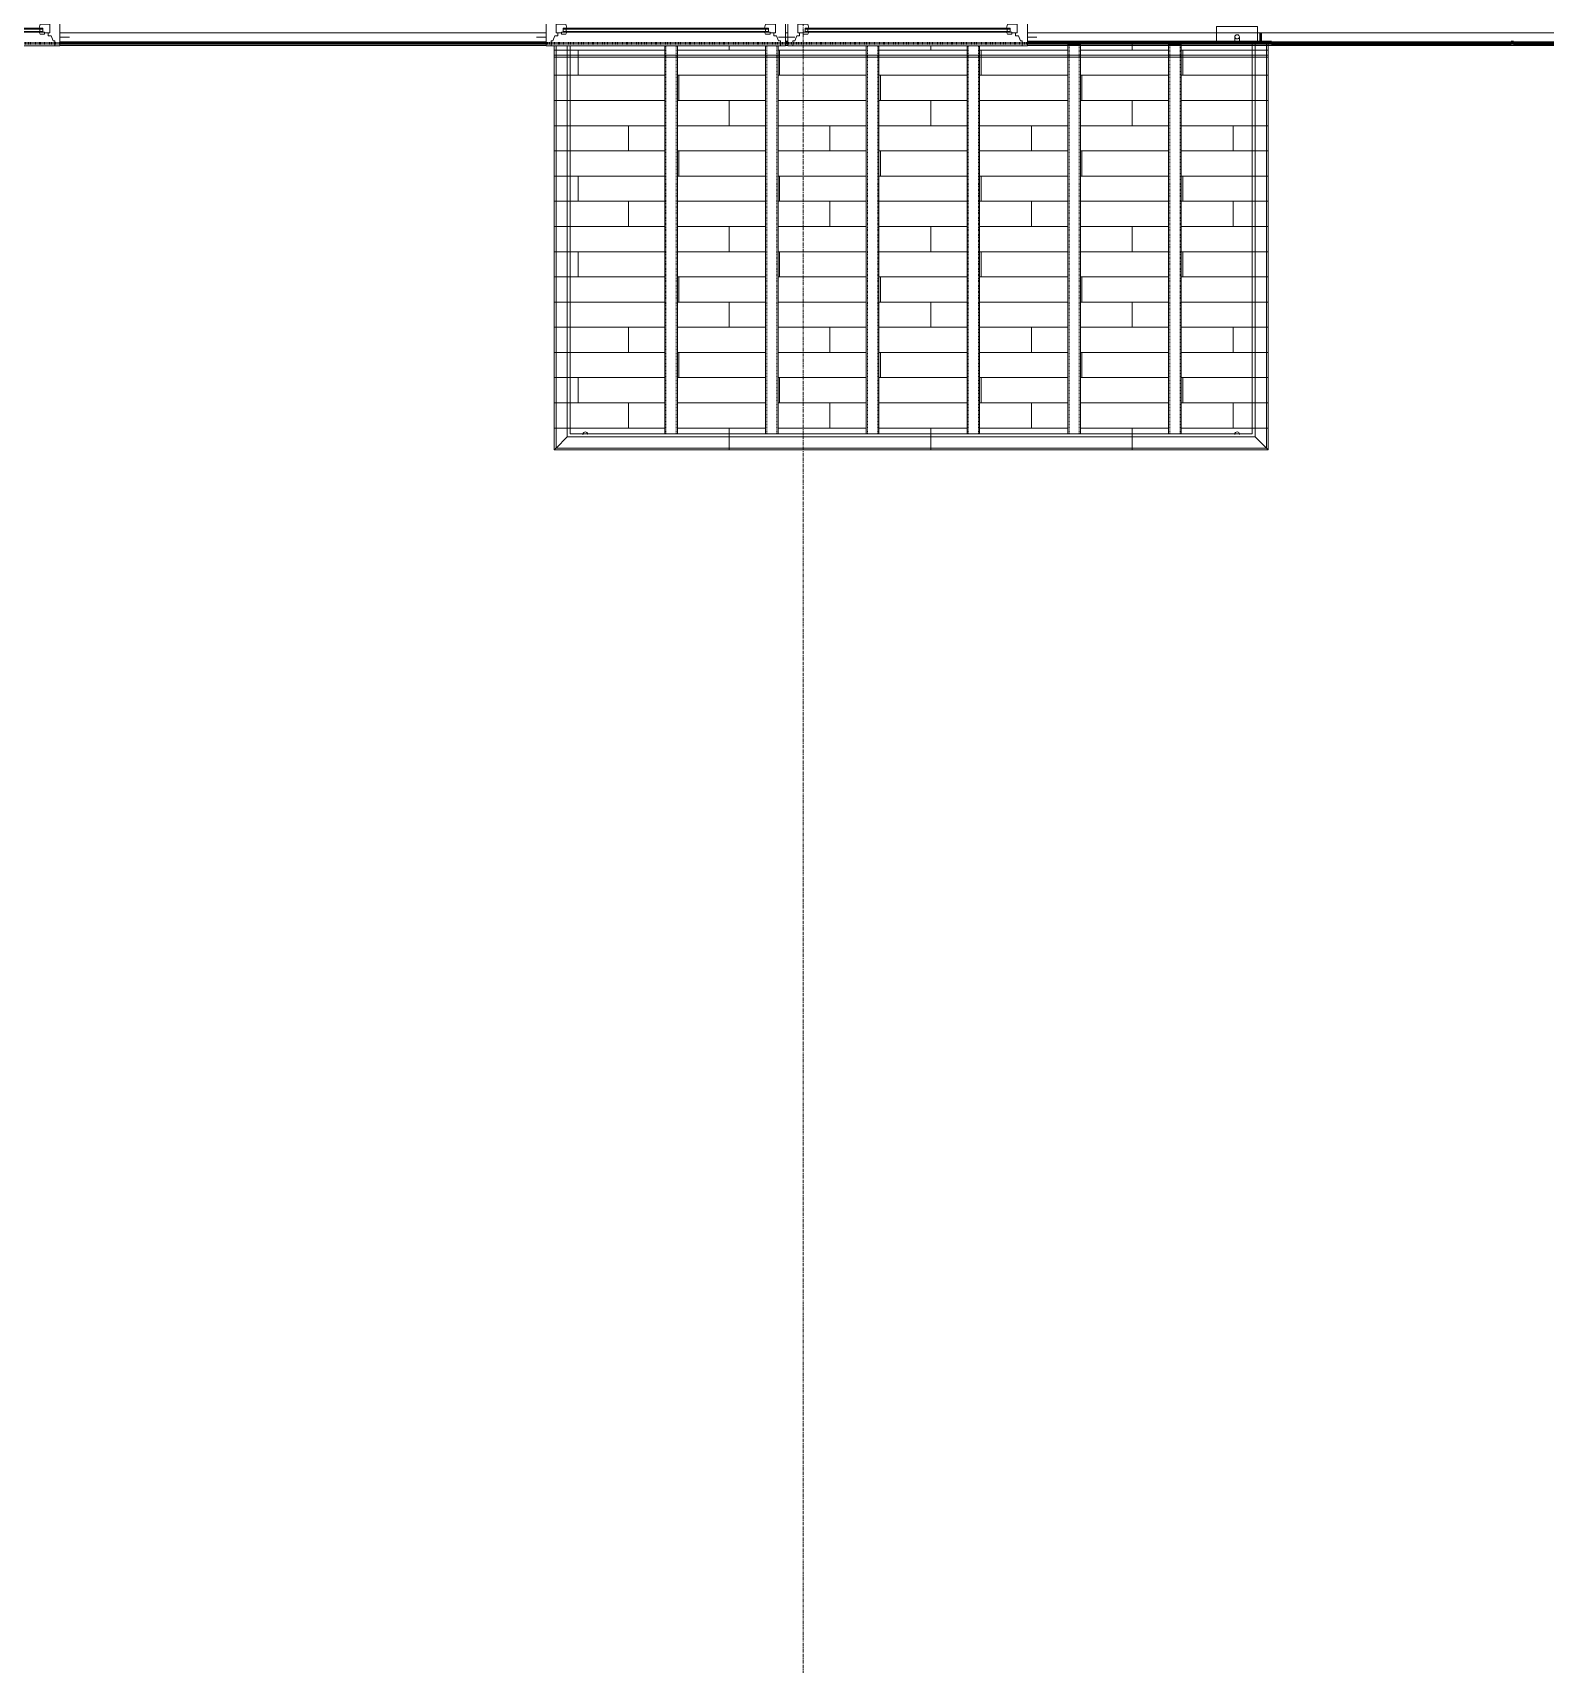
# Model space of a CAD drawing. Header units: inches. Extents: x -4235 to -464, y 9767 to 12359.
# Drawn here: x -2949.6 to -2709.5, y 10990 to 11249.1 of the extents above; entities that cross this region are included whole.
import ezdxf

# ---------------------------------------------------------------- set-up
doc = ezdxf.new("R2010")
doc.units = ezdxf.units.IN
doc.header["$MEASUREMENT"] = 0
for name, pattern in [('Dash 1_16_', [0.125, 0.0625, -0.0625]), ('Grid Line 1_2_', [0.875, 0.5, -0.125, 0.125, -0.125]), ('Hidden 1_8_', [0.1875, 0.125, -0.0625])]:
    doc.linetypes.add(name, pattern=pattern)
for name, color, linetype, lineweight in [('A-FLOR-3', 192, 'Continuous', 9), ('A-FLOR-PATT-1', 9, 'Continuous', 9), ('A-GLAZ-1', 151, 'Continuous', 9), ('A-GLAZ-2', 151, 'Continuous', 20), ('A-GLAZ-3', 151, 'Continuous', 50), ('A-WALL', 113, 'Continuous', 13), ('A-WALL-5', 113, 'Continuous', 9), ('A-WALL-6', 113, 'Continuous', 50), ('C-PROP-LINE-1', 91, 'Dash 1_16_', 50), ('S-BEAM', 12, 'Continuous', 9), ('S-BEAM-1', 12, 'Hidden 1_8_', 9), ('S-GRID-1', 1, 'Grid Line 1_2_', 9)]:
    doc.layers.add(name, color=color, linetype=linetype, lineweight=lineweight)

# ---------------------------------------------------------------- blocks, each defined once
blk = doc.blocks.new('Basic Wall _ EXT - FIBER CEMENT - LARGE - ___-2505164-BACKGROUND - RCP - 2ND FLOOR')
at = {"layer": 'A-WALL-5'}
for p, q in [((-2945.31, 11249.11), (-2868.14, 11249.11)), ((-2945.31, 11249.11), (-2868.14, 11249.11)), ((-2868.14, 11247.1), (-2945.31, 11247.1)), ((-2945.31, 11247.1), (-2868.14, 11247.1)), ((-2945.31, 11247.07), (-2868.14, 11247.07)), ((-2945.31, 11247.07), (-2868.14, 11247.07)), ((-2830.11, 11249.11), (-2829.74, 11249.11)), ((-2830.11, 11249.11), (-2829.74, 11249.11)), ((-2829.74, 11247.1), (-2830.11, 11247.1)), ((-2830.11, 11247.1), (-2829.74, 11247.1)), ((-2830.11, 11247.07), (-2829.74, 11247.07)), ((-2830.11, 11247.07), (-2829.74, 11247.07)), ((-2791.71, 11249.11), (-2754.69, 11249.11)), ((-2791.71, 11249.11), (-2754.69, 11249.11)), ((-2636.79, 11247.1), (-2791.71, 11247.1)), ((-2791.71, 11247.1), (-2636.79, 11247.1)), ((-2791.71, 11247.07), (-2636.79, 11247.07)), ((-2791.71, 11247.07), (-2636.79, 11247.07)), ((-2754.69, 11249.11), (-2674.76, 11249.11)), ((-2754.69, 11249.11), (-2674.76, 11249.11))]:
    blk.add_line(p, q, dxfattribs=at)
blk = doc.blocks.new('Window-Double_Hung-Andersen-400_Series-Tilt_Wash - DOUBLE HUNG - REVERSE COTTAGE - 2ND FLOOR-V122-BACKGROUND - RCP - 2ND FLOOR')
at = {"layer": 'A-GLAZ-1'}
for p, q in [((-19.01, 3.94), (-19.01, 2.44)), ((-18.95, 3.94), (-19.01, 3.94)), ((-18.95, 4.44), (18.95, 4.44)), ((-18.95, 1.06), (-18.95, 4.44)), ((-18.32, 1.06), (-18.32, 4.44)), ((18.32, 1.06), (18.32, 4.44)), ((18.95, 4.44), (18.95, 1.06)), ((19.01, 3.94), (18.95, 3.94)), ((19.01, 2.44), (19.01, 3.94)), ((-18.95, 2.44), (-19.01, 2.44)), ((18.95, 1.06), (-18.95, 1.06)), ((19.01, 2.44), (18.95, 2.44)), ((-16.29, -0.19), (-15.7, -0.19)), ((-16.29, -0.56), (-15.7, -0.56)), ((-16.29, -2.13), (-15.7, -2.13)), ((-16.29, -2.5), (-15.7, -2.5)), ((-15.82, -0.56), (-15.82, -0.19)), ((-15.82, -2.5), (-15.82, -2.13)), ((-15.7, -0.06), (15.7, -0.06)), ((-15.7, -0.19), (15.7, -0.19)), ((-15.7, -0.56), (15.7, -0.56)), ((-15.7, -0.69), (15.7, -0.69)), ((-15.7, -2), (15.7, -2)), ((-15.7, -2.13), (15.7, -2.13)), ((-15.7, -2.5), (15.7, -2.5)), ((16.29, -0.19), (15.7, -0.19)), ((16.29, -0.56), (15.7, -0.56)), ((16.29, -2.13), (15.7, -2.13)), ((16.29, -2.5), (15.7, -2.5)), ((15.82, -0.56), (15.82, -0.19)), ((15.82, -2.5), (15.82, -2.13)), ((-15.7, -2.63), (15.7, -2.63))]:
    blk.add_line(p, q, dxfattribs=at)
at = {"layer": 'A-GLAZ-2'}
for p, q in [((-19.01, 1.06), (19.01, 1.06)), ((-19.01, -4.81), (-19.01, 1.06)), ((-17.67, 0.78), (-18, 1.06)), ((-17.67, 0.78), (-17.67, 0.56)), ((-17.67, 0.56), (-15.86, 0.56)), ((-17.42, -2.75), (-17.42, 0.56)), ((-15.86, 0.56), (-15.7, -0.06)), ((15.86, 0.56), (15.7, -0.06)), ((17.67, 0.56), (15.86, 0.56)), ((17.42, -2.75), (17.42, 0.56)), ((17.67, 0.78), (18, 1.06)), ((17.67, 0.78), (17.67, 0.56)), ((19.01, 1.06), (19.01, -4.81)), ((-17.42, -0.81), (-16.57, -0.81)), ((-17.42, -1.37), (-15.86, -1.37)), ((-16.57, -0.69), (-16.57, -1.03)), ((-15.7, -0.69), (-16.57, -0.69)), ((-15.86, -1.03), (-16.57, -1.03)), ((-16.29, -0.69), (-16.29, -0.06)), ((-15.7, -0.06), (-16.29, -0.06)), ((-16.29, -2.63), (-16.29, -2)), ((-15.7, -2), (-16.29, -2)), ((-15.86, -1.03), (-15.7, -0.69)), ((-15.86, -1.37), (-15.7, -2)), ((15.7, -0.06), (16.29, -0.06)), ((15.86, -1.03), (15.7, -0.69)), ((15.7, -0.69), (16.57, -0.69)), ((15.86, -1.37), (15.7, -2)), ((15.7, -2), (16.29, -2)), ((15.86, -1.03), (16.57, -1.03)), ((17.42, -1.37), (15.86, -1.37)), ((16.29, -0.69), (16.29, -0.06)), ((16.29, -2.63), (16.29, -2)), ((16.57, -0.69), (16.57, -1.03)), ((17.42, -0.81), (16.57, -0.81)), ((-19.01, -3.44), (-20.51, -3.44)), ((19.01, -4.81), (-19.01, -4.81)), ((-18.2, -4), (-17.92, -4)), ((-18.2, -4.81), (-18.2, -4)), ((-17.92, -4), (-17.61, -3.19)), ((-17.61, -3.19), (-17.14, -3.19)), ((-17.42, -2.75), (-16.57, -2.75)), ((-17.14, -3.19), (-17.14, -2.75)), ((-16.57, -2.63), (-16.57, -2.97)), ((-15.7, -2.63), (-16.57, -2.63)), ((-15.86, -2.97), (-16.57, -2.97)), ((-15.86, -2.97), (-15.7, -2.63)), ((15.86, -2.97), (15.7, -2.63)), ((15.7, -2.63), (16.57, -2.63)), ((15.86, -2.97), (16.57, -2.97)), ((16.57, -2.63), (16.57, -2.97)), ((17.42, -2.75), (16.57, -2.75)), ((17.14, -3.19), (17.14, -2.75)), ((17.61, -3.19), (17.14, -3.19)), ((17.92, -4), (17.61, -3.19)), ((18.2, -4), (17.92, -4)), ((18.2, -4.81), (18.2, -4)), ((19.01, -3.44), (20.51, -3.44))]:
    blk.add_line(p, q, dxfattribs=at)
blk = doc.blocks.new('Walls 91 - Walls 1-2572979-BACKGROUND - RCP - 2ND FLOOR')
at = {"layer": 'A-WALL-5'}
for start_param, end_param in [(0.049078, 3.092515), (3.235897, 3.403392), (6.13645, 6.283185)]:
    blk.add_ellipse((-2861.89, 11185.4), major_axis=(0.375, 0), ratio=0.86769, start_param=start_param, end_param=end_param, dxfattribs=at)
blk = doc.blocks.new('Walls 92 - Walls 1-2572998-BACKGROUND - RCP - 2ND FLOOR')
at = {"layer": 'A-WALL-5'}
for p, q in [((-2761.65, 11250.08), (-2761.65, 11249.14)), ((-2761.65, 11250.08), (-2761.54, 11250.08)), ((-2755.15, 11250.08), (-2761.65, 11250.08)), ((-2761.54, 11250.08), (-2755.26, 11250.08)), ((-2755.26, 11250.08), (-2755.15, 11250.08)), ((-2755.15, 11249.15), (-2755.15, 11250.08)), ((-2761.65, 11249.14), (-2761.65, 11247.78)), ((-2758.77, 11248.46), (-2758.77, 11247.78)), ((-2758.02, 11247.78), (-2758.02, 11248.46)), ((-2755.15, 11247.78), (-2755.15, 11249.12))]:
    blk.add_line(p, q, dxfattribs=at)
for centre, start_param, end_param in [((-2758.4, 11248.46), 1.570796, 3.141593), ((-2758.4, 11248.46), 3.141593, 3.402695), ((-2758.4, 11248.46), 3.403392, 3.663844), ((-2758.4, 11248.46), 3.665191, 3.925084), ((-2758.4, 11248.46), 3.926991, 4.186454), ((-2758.4, 11248.46), 4.18879, 4.447982), ((-2758.4, 11248.46), 4.45059, 4.709688), ((-2758.4, 11248.46), 0, 1.570796), ((-2758.4, 11248.46), 4.712389, 4.971578), ((-2758.4, 11248.46), 4.974188, 5.233645), ((-2758.4, 11248.46), 5.235988, 5.495873), ((-2758.4, 11248.46), 5.497787, 5.758233), ((-2758.4, 11248.46), 5.840308, 6.020685), ((-2758.4, 11248.46), 6.021386, 6.260917), ((-2758.4, 11185.4), 0.049078, 3.092515), ((-2758.4, 11185.4), 3.141593, 3.403392), ((-2758.4, 11185.4), 6.021386, 6.283185)]:
    blk.add_ellipse(centre, major_axis=(0.375, 0), ratio=0.86769, start_param=start_param, end_param=end_param, dxfattribs=at)
blk = doc.blocks.new('Walls 144 - Walls 3-2573018-BACKGROUND - RCP - 2ND FLOOR')
at = {"layer": 'A-WALL-5'}
for p, q in [((-2866.81, 11247.01), (-2866.81, 11245.25)), ((-2866.81, 11245.52), (-2866.81, 11247.01)), ((-2866.81, 11247.01), (-2866.81, 11245.52)), ((-2866.81, 11245.33), (-2866.81, 11247.01)), ((-2866.81, 11247.01), (-2866.81, 11245.25)), ((-2866.81, 11182.89), (-2866.81, 11247.01)), ((-2866.81, 11245.33), (-2866.81, 11247.01)), ((-2866.54, 11245.25), (-2866.54, 11247.01)), ((-2866.54, 11245.52), (-2866.54, 11247.01)), ((-2864.77, 11245.25), (-2864.77, 11247.01)), ((-2864.77, 11245.25), (-2864.77, 11247.01)), ((-2864.28, 11247.01), (-2864.28, 11185.42)), ((-2864.28, 11245.45), (-2864.28, 11247.01)), ((-2829.74, 11247.29), (-2830.11, 11247.29)), ((-2829.74, 11247.29), (-2830.11, 11247.29)), ((-2829.74, 11247.78), (-2830.08, 11247.78)), ((-2830.08, 11247.78), (-2829.74, 11247.78)), ((-2756.02, 11247.78), (-2791.71, 11247.78)), ((-2791.71, 11247.78), (-2754.69, 11247.78)), ((-2756.02, 11247.29), (-2791.71, 11247.29)), ((-2756.02, 11247.29), (-2791.71, 11247.29)), ((-2755.53, 11247.78), (-2756.02, 11247.78)), ((-2756.02, 11247.64), (-2756.02, 11247.78)), ((-2756.02, 11247.78), (-2756.02, 11247.64)), ((-2755.53, 11247.78), (-2756.02, 11247.78)), ((-2756.02, 11247.78), (-2754.69, 11247.78)), ((-2756.02, 11247.39), (-2756.02, 11247.63)), ((-2756.02, 11247.63), (-2756.02, 11247.39)), ((-2756.02, 11247.29), (-2756.02, 11247.39)), ((-2756.02, 11247.39), (-2756.02, 11247.1)), ((-2753.51, 11247.29), (-2756.02, 11247.29)), ((-2753.51, 11247.29), (-2756.02, 11247.29)), ((-2756.02, 11247.1), (-2756.02, 11247.29)), ((-2756.02, 11245.52), (-2756.02, 11247.07)), ((-2756.02, 11247.07), (-2756.02, 11185.42)), ((-2754.69, 11247.78), (-2755.53, 11247.78)), ((-2755.53, 11247.78), (-2755.53, 11247.64)), ((-2755.53, 11247.78), (-2755.53, 11247.64)), ((-2754.69, 11247.78), (-2755.53, 11247.78)), ((-2755.53, 11247.78), (-2754.69, 11247.78)), ((-2754.69, 11247.78), (-2755.53, 11247.78)), ((-2755.53, 11247.63), (-2755.53, 11247.39)), ((-2755.53, 11247.63), (-2755.53, 11247.39)), ((-2755.53, 11247.39), (-2755.53, 11247.1)), ((-2755.53, 11247.39), (-2755.53, 11247.1)), ((-2755.53, 11247.07), (-2755.53, 11245.25)), ((-2755.53, 11247.07), (-2755.53, 11245.25)), ((-2753.57, 11247.78), (-2754.69, 11247.78)), ((-2754.69, 11247.78), (-2753.49, 11247.78)), ((-2753.57, 11247.78), (-2754.69, 11247.78)), ((-2754.69, 11247.78), (-2753.76, 11247.78)), ((-2753.76, 11247.78), (-2754.69, 11247.78)), ((-2754.69, 11247.78), (-2753.49, 11247.78)), ((-2753.76, 11247.78), (-2753.76, 11247.64)), ((-2753.76, 11247.78), (-2753.76, 11247.64)), ((-2753.76, 11247.78), (-2753.52, 11247.78)), ((-2753.49, 11247.78), (-2753.76, 11247.78)), ((-2753.76, 11247.64), (-2753.76, 11247.39)), ((-2753.76, 11247.64), (-2753.76, 11247.39)), ((-2753.76, 11247.39), (-2753.76, 11247.1)), ((-2753.76, 11247.39), (-2753.76, 11247.29)), ((-2753.76, 11247.29), (-2753.76, 11247.1)), ((-2753.76, 11247.07), (-2753.76, 11245.25)), ((-2753.76, 11247.07), (-2753.76, 11245.52)), ((-2753.52, 11247.78), (-2753.49, 11247.78)), ((-2753.49, 11247.78), (-2753.49, 11247.64)), ((-2753.49, 11247.64), (-2753.49, 11247.78)), ((-2753.49, 11247.64), (-2753.49, 11247.78)), ((-2753.49, 11247.64), (-2753.49, 11247.78)), ((-2753.49, 11247.78), (-2753.49, 11247.64)), ((-2753.49, 11247.64), (-2753.49, 11247.39)), ((-2753.49, 11247.39), (-2753.49, 11247.64)), ((-2753.49, 11247.39), (-2753.49, 11247.64)), ((-2753.49, 11247.39), (-2753.49, 11247.64)), ((-2753.49, 11247.64), (-2753.49, 11247.39)), ((-2753.49, 11247.39), (-2753.49, 11247.29)), ((-2753.49, 11247.1), (-2753.49, 11247.39)), ((-2753.49, 11247.1), (-2753.49, 11247.39)), ((-2753.49, 11247.1), (-2753.49, 11247.39)), ((-2753.49, 11247.39), (-2753.49, 11247.29)), ((-2753.49, 11247.29), (-2753.49, 11247.1)), ((-2753.49, 11247.1), (-2753.49, 11247.29)), ((-2753.49, 11247.29), (-2753.49, 11247.1)), ((-2753.49, 11247.29), (-2753.49, 11247.1)), ((-2753.49, 11247.07), (-2753.49, 11245.33)), ((-2753.49, 11245.52), (-2753.49, 11247.07)), ((-2753.49, 11247.07), (-2753.49, 11245.52)), ((-2753.49, 11245.25), (-2753.49, 11247.07)), ((-2753.49, 11245.25), (-2753.49, 11247.07)), ((-2753.49, 11182.89), (-2753.49, 11247.07)), ((-2753.49, 11247.07), (-2753.49, 11245.33)), ((-2866.81, 11245.33), (-2866.81, 11245.52)), ((-2866.81, 11245.52), (-2866.81, 11245.28)), ((-2864.28, 11245.52), (-2866.81, 11245.52)), ((-2866.54, 11245.52), (-2866.81, 11245.52)), ((-2866.81, 11245.25), (-2866.81, 11245.33)), ((-2866.81, 11245.28), (-2866.81, 11245.25)), ((-2866.81, 11245.25), (-2864.28, 11245.25)), ((-2753.49, 11245.25), (-2866.81, 11245.25)), ((-2866.81, 11245.25), (-2866.81, 11182.89)), ((-2866.81, 11182.89), (-2866.81, 11245.25)), ((-2866.61, 11245.25), (-2866.67, 11245.25)), ((-2864.77, 11245.25), (-2866.61, 11245.25)), ((-2864.77, 11245.52), (-2866.54, 11245.52)), ((-2866.54, 11245.25), (-2866.54, 11245.52)), ((-2866.54, 11183.16), (-2866.54, 11245.25)), ((-2866.54, 11183.16), (-2866.54, 11245.25)), ((-2864.28, 11245.52), (-2864.77, 11245.52)), ((-2864.28, 11245.25), (-2864.77, 11245.25)), ((-2864.77, 11184.93), (-2864.77, 11245.25)), ((-2864.77, 11184.93), (-2864.77, 11245.25)), ((-2756.02, 11245.52), (-2864.28, 11245.52)), ((-2849.28, 11245.52), (-2864.28, 11245.52)), ((-2864.28, 11245.38), (-2864.28, 11245.45)), ((-2864.28, 11245.33), (-2864.28, 11245.38)), ((-2864.28, 11245.25), (-2756.02, 11245.25)), ((-2849.28, 11245.25), (-2864.28, 11245.25)), ((-2864.28, 11185.42), (-2864.28, 11245.25)), ((-2833.28, 11245.52), (-2847.28, 11245.52)), ((-2833.28, 11245.25), (-2847.28, 11245.25)), ((-2817.28, 11245.52), (-2831.28, 11245.52)), ((-2817.28, 11245.25), (-2831.28, 11245.25)), ((-2801.28, 11245.52), (-2815.28, 11245.52)), ((-2801.28, 11245.25), (-2815.28, 11245.25)), ((-2785.28, 11245.52), (-2799.28, 11245.52)), ((-2785.28, 11245.25), (-2799.28, 11245.25)), ((-2769.28, 11245.52), (-2783.28, 11245.52)), ((-2769.28, 11245.25), (-2783.28, 11245.25)), ((-2756.02, 11245.52), (-2767.28, 11245.52)), ((-2756.02, 11245.25), (-2767.28, 11245.25)), ((-2753.49, 11245.52), (-2756.02, 11245.52)), ((-2755.53, 11245.52), (-2756.02, 11245.52)), ((-2756.02, 11245.45), (-2756.02, 11245.52)), ((-2756.02, 11245.38), (-2756.02, 11245.45)), ((-2756.02, 11245.33), (-2756.02, 11245.38)), ((-2756.02, 11245.25), (-2753.49, 11245.25)), ((-2755.53, 11245.25), (-2756.02, 11245.25)), ((-2756.02, 11185.42), (-2756.02, 11245.25)), ((-2753.76, 11245.52), (-2755.53, 11245.52)), ((-2753.69, 11245.25), (-2755.53, 11245.25)), ((-2755.53, 11245.25), (-2755.53, 11184.93)), ((-2755.53, 11245.25), (-2755.53, 11184.93)), ((-2753.49, 11245.52), (-2753.76, 11245.52)), ((-2753.76, 11245.52), (-2753.76, 11245.25)), ((-2753.76, 11245.25), (-2753.76, 11183.16)), ((-2753.76, 11245.25), (-2753.76, 11183.16)), ((-2753.63, 11245.25), (-2753.69, 11245.25)), ((-2753.49, 11245.25), (-2753.49, 11245.52)), ((-2753.49, 11245.52), (-2753.49, 11245.25)), ((-2753.49, 11182.89), (-2753.49, 11245.25)), ((-2753.49, 11245.25), (-2753.49, 11182.89)), ((-2864.77, 11184.93), (-2866.54, 11183.16)), ((-2866.54, 11183.16), (-2864.77, 11184.93)), ((-2755.53, 11184.93), (-2864.77, 11184.93)), ((-2755.53, 11184.93), (-2864.77, 11184.93)), ((-2864.28, 11185.42), (-2862.27, 11185.42)), ((-2756.02, 11185.42), (-2864.28, 11185.42)), ((-2862.26, 11185.42), (-2861.52, 11185.42)), ((-2861.52, 11185.42), (-2849.28, 11185.42)), ((-2849.28, 11185.42), (-2849.09, 11185.42)), ((-2849.09, 11185.42), (-2847.47, 11185.42)), ((-2847.47, 11185.42), (-2847.28, 11185.42)), ((-2847.28, 11185.42), (-2833.28, 11185.42)), ((-2833.28, 11185.42), (-2833.09, 11185.42)), ((-2833.09, 11185.42), (-2831.47, 11185.42)), ((-2831.47, 11185.42), (-2831.28, 11185.42)), ((-2831.28, 11185.42), (-2817.28, 11185.42)), ((-2817.28, 11185.42), (-2817.09, 11185.42)), ((-2817.09, 11185.42), (-2815.47, 11185.42)), ((-2815.47, 11185.42), (-2815.28, 11185.42)), ((-2815.28, 11185.42), (-2801.28, 11185.42)), ((-2801.28, 11185.42), (-2801.09, 11185.42)), ((-2801.09, 11185.42), (-2799.55, 11185.42)), ((-2799.52, 11185.42), (-2799.47, 11185.42)), ((-2799.47, 11185.42), (-2799.28, 11185.42)), ((-2799.28, 11185.42), (-2785.28, 11185.42)), ((-2785.28, 11185.42), (-2785.09, 11185.42)), ((-2785.09, 11185.42), (-2783.47, 11185.42)), ((-2783.47, 11185.42), (-2783.28, 11185.42)), ((-2783.28, 11185.42), (-2769.28, 11185.42)), ((-2769.28, 11185.42), (-2769.09, 11185.42)), ((-2769.09, 11185.42), (-2767.47, 11185.42)), ((-2767.47, 11185.42), (-2767.28, 11185.42)), ((-2767.28, 11185.42), (-2758.77, 11185.42)), ((-2758.77, 11185.42), (-2758.03, 11185.42)), ((-2758.02, 11185.42), (-2756.02, 11185.42)), ((-2753.76, 11183.16), (-2755.53, 11184.93)), ((-2755.53, 11184.93), (-2753.76, 11183.16)), ((-2866.81, 11182.89), (-2753.49, 11182.89)), ((-2866.81, 11182.89), (-2753.49, 11182.89)), ((-2753.49, 11182.89), (-2866.81, 11182.89)), ((-2753.76, 11183.16), (-2866.54, 11183.16)), ((-2753.76, 11183.16), (-2866.54, 11183.16))]:
    blk.add_line(p, q, dxfattribs=at)
for points, knots in [([(-2866.81, 11182.89), (-2866.81, 11182.89), (-2866.81, 11182.89), (-2866.79, 11182.91), (-2866.78, 11182.93), (-2866.76, 11182.94), (-2866.74, 11182.96), (-2866.73, 11182.97), (-2866.71, 11182.99), (-2866.69, 11183.01), (-2866.67, 11183.03), (-2866.64, 11183.06), (-2866.6, 11183.1), (-2866.56, 11183.14), (-2866.54, 11183.16)], [-1, -1, -1, -1, -0.833333, -0.75, -0.666667, -0.583333, -0.541667, -0.5, -0.416667, -0.375, -0.333333, -0.25, -0.166667, 0, 0, 0, 0]), ([(-2866.77, 11182.93), (-2866.78, 11182.92), (-2866.79, 11182.91), (-2866.81, 11182.89), (-2866.81, 11182.89), (-2866.81, 11182.89)], [-0.3333333, -0.3333333, -0.3333333, -0.3333333, -0.25, -0.1666667, 0, 0, 0, 0]), ([(-2866.73, 11182.97), (-2866.74, 11182.97), (-2866.74, 11182.96), (-2866.76, 11182.94), (-2866.77, 11182.93), (-2866.77, 11182.93)], [-0.5, -0.5, -0.5, -0.5, -0.4583333, -0.4166667, -0.3333333, -0.3333333, -0.3333333, -0.3333333]), ([(-2866.54, 11183.16), (-2866.56, 11183.14), (-2866.6, 11183.1), (-2866.64, 11183.06), (-2866.67, 11183.03), (-2866.69, 11183.01), (-2866.71, 11182.99), (-2866.72, 11182.98), (-2866.73, 11182.97)], [-1, -1, -1, -1, -0.8333333, -0.75, -0.6666667, -0.625, -0.5833333, -0.5, -0.5, -0.5, -0.5]), ([(-2753.57, 11182.97), (-2753.57, 11182.98), (-2753.59, 11183), (-2753.62, 11183.02), (-2753.64, 11183.04), (-2753.66, 11183.06), (-2753.7, 11183.1), (-2753.73, 11183.14), (-2753.76, 11183.16)], [0.5, 0.5, 0.5, 0.5, 0.5833333, 0.6666667, 0.7083333, 0.75, 0.8333333, 1, 1, 1, 1]), ([(-2753.76, 11183.16), (-2753.73, 11183.14), (-2753.7, 11183.1), (-2753.65, 11183.06), (-2753.63, 11183.04), (-2753.62, 11183.03)], [0, 0, 0, 0, 0.1666667, 0.25, 0.3333333, 0.3333333, 0.3333333, 0.3333333]), ([(-2753.62, 11183.03), (-2753.62, 11183.02), (-2753.61, 11183.01), (-2753.59, 11182.99), (-2753.57, 11182.97), (-2753.55, 11182.96), (-2753.54, 11182.94), (-2753.52, 11182.93), (-2753.51, 11182.91), (-2753.49, 11182.89), (-2753.49, 11182.89), (-2753.49, 11182.89)], [0.3333333, 0.3333333, 0.3333333, 0.3333333, 0.375, 0.4166667, 0.5, 0.5416667, 0.5833333, 0.6666667, 0.75, 0.8333333, 1, 1, 1, 1]), ([(-2753.49, 11182.89), (-2753.49, 11182.89), (-2753.49, 11182.89), (-2753.51, 11182.91), (-2753.52, 11182.93), (-2753.54, 11182.94), (-2753.55, 11182.96), (-2753.56, 11182.97), (-2753.57, 11182.97)], [0, 0, 0, 0, 0.1666667, 0.25, 0.3333333, 0.4166667, 0.4583333, 0.5, 0.5, 0.5, 0.5])]:
    blk.add_open_spline(points, degree=3, knots=knots, dxfattribs=at)
blk = doc.blocks.new('CISC HSS Rectangular_CSA G40_21_ - HS102x51x4_8-V163-BACKGROUND - RCP - 2ND FLOOR')
at = {"layer": 'S-BEAM'}
for p, q in [((-30.9, 1), (28.92, 1)), ((-30.9, 1), (-30.9, 0.62)), ((-30.9, 0.82), (-30.9, 1)), ((-30.9, 0.62), (-30.9, 0.82)), ((-30.9, 0.76), (-30.9, 0.81)), ((-30.9, 0.81), (-30.9, 0.62)), ((-30.9, 0.62), (-30.9, 0.76)), ((-30.9, 0.62), (-30.9, -0.62)), ((-30.9, 0.62), (-30.9, -0.62)), ((28.92, 1), (30.69, 1)), ((-30.9, -0.62), (-30.9, -1)), ((-30.9, -0.82), (-30.9, -0.62)), ((-30.9, -0.62), (-30.9, -0.81)), ((-30.9, -0.81), (-30.9, -0.62)), ((-30.9, -0.89), (-30.9, -0.82)), ((-30.9, -1), (-30.9, -0.89)), ((28.92, -1), (-30.9, -1)), ((30.69, -1), (28.92, -1))]:
    blk.add_line(p, q, dxfattribs=at)
at = {"layer": 'S-BEAM-1'}
for p, q in [((28.92, 0.81), (-30.9, 0.81)), ((30.69, 0.81), (28.92, 0.81)), ((28.92, -0.81), (-30.9, -0.81)), ((30.69, -0.81), (28.92, -0.81))]:
    blk.add_line(p, q, dxfattribs=at)
blk = doc.blocks.new('CISC HSS Rectangular_CSA G40_21_ - HS102x51x4_8-V164-BACKGROUND - RCP - 2ND FLOOR')
at = {"layer": 'S-BEAM'}
for p, q in [((-30.9, 1), (28.92, 1)), ((-30.9, 1), (-30.9, 0.62)), ((-30.9, 0.82), (-30.9, 1)), ((-30.9, 0.62), (-30.9, 0.82)), ((-30.9, 0.62), (-30.9, 0.81)), ((-30.9, 0.81), (-30.9, 0.62)), ((-30.9, 0.62), (-30.9, -0.62)), ((-30.9, 0.62), (-30.9, -0.62)), ((28.92, 1), (30.69, 1)), ((-30.9, -0.62), (-30.9, -1)), ((-30.9, -0.82), (-30.9, -0.62)), ((-30.9, -0.62), (-30.9, -0.76)), ((-30.9, -0.81), (-30.9, -0.62)), ((-30.9, -0.76), (-30.9, -0.81)), ((-30.9, -1), (-30.9, -0.82)), ((28.92, -1), (-30.9, -1)), ((30.69, -1), (28.92, -1))]:
    blk.add_line(p, q, dxfattribs=at)
at = {"layer": 'S-BEAM-1'}
for p, q in [((28.92, 0.81), (-30.9, 0.81)), ((30.69, 0.81), (28.92, 0.81)), ((28.92, -0.81), (-30.9, -0.81)), ((30.69, -0.81), (28.92, -0.81))]:
    blk.add_line(p, q, dxfattribs=at)
blk = doc.blocks.new('CISC HSS Rectangular_CSA G40_21_ - HS102x51x4_8-V162-BACKGROUND - RCP - 2ND FLOOR')
at = {"layer": 'S-BEAM'}
for p, q in [((-30.9, 1), (28.92, 1)), ((-30.9, 1), (-30.9, 0.62)), ((-30.9, 0.82), (-30.9, 1)), ((-30.9, 0.62), (-30.9, 0.82)), ((-30.9, 0.62), (-30.9, 0.81)), ((-30.9, 0.81), (-30.9, 0.62)), ((-30.9, 0.62), (-30.9, -0.62)), ((-30.9, 0.62), (-30.9, -0.62)), ((28.92, 1), (30.69, 1)), ((-30.9, -0.62), (-30.9, -1)), ((-30.9, -0.82), (-30.9, -0.62)), ((-30.9, -0.62), (-30.9, -0.81)), ((-30.9, -0.81), (-30.9, -0.62)), ((-30.9, -1), (-30.9, -0.82)), ((28.92, -1), (-30.9, -1)), ((30.69, -1), (28.92, -1))]:
    blk.add_line(p, q, dxfattribs=at)
at = {"layer": 'S-BEAM-1'}
for p, q in [((28.92, 0.81), (-30.9, 0.81)), ((30.69, 0.81), (28.92, 0.81)), ((28.92, -0.81), (-30.9, -0.81)), ((30.69, -0.81), (28.92, -0.81))]:
    blk.add_line(p, q, dxfattribs=at)
blk = doc.blocks.new('CISC HSS Rectangular_CSA G40_21_ - HS102x51x4_8-V165-BACKGROUND - RCP - 2ND FLOOR')
at = {"layer": 'S-BEAM'}
for p, q in [((-30.9, 1), (28.92, 1)), ((-30.9, 1), (-30.9, 0.62)), ((-30.9, 0.82), (-30.9, 1)), ((-30.9, 0.62), (-30.9, 0.82)), ((-30.9, 0.62), (-30.9, 0.81)), ((-30.9, 0.81), (-30.9, 0.62)), ((-30.9, 0.62), (-30.9, -0.62)), ((-30.9, 0.62), (-30.9, -0.62)), ((28.92, 1), (30.69, 1)), ((-30.9, -0.62), (-30.9, -1)), ((-30.9, -0.74), (-30.9, -0.62)), ((-30.9, -0.62), (-30.9, -0.74)), ((-30.9, -0.74), (-30.9, -0.62)), ((-30.9, -0.76), (-30.9, -0.81)), ((-30.9, -0.81), (-30.9, -0.76)), ((-30.9, -0.82), (-30.9, -0.77)), ((-30.9, -1), (-30.9, -0.82)), ((28.92, -1), (-30.9, -1)), ((30.69, -1), (28.92, -1))]:
    blk.add_line(p, q, dxfattribs=at)
at = {"layer": 'S-BEAM-1'}
for p, q in [((28.92, 0.81), (-30.9, 0.81)), ((30.69, 0.81), (28.92, 0.81)), ((28.92, -0.81), (-30.9, -0.81)), ((30.69, -0.81), (28.92, -0.81))]:
    blk.add_line(p, q, dxfattribs=at)
blk = doc.blocks.new('CISC HSS Rectangular_CSA G40_21_ - HS102x51x4_8-V166-BACKGROUND - RCP - 2ND FLOOR')
at = {"layer": 'S-BEAM'}
for p, q in [((-30.9, 1), (28.92, 1)), ((-30.9, 1), (-30.9, 0.62)), ((-30.9, 0.82), (-30.9, 1)), ((-30.9, 0.62), (-30.9, 0.82)), ((-30.9, 0.62), (-30.9, 0.81)), ((-30.9, 0.81), (-30.9, 0.62)), ((-30.9, 0.62), (-30.9, -0.62)), ((-30.9, 0.62), (-30.9, -0.62)), ((28.92, 1), (30.74, 1)), ((30.78, 1), (30.9, 1)), ((30.9, 0.62), (30.9, 1)), ((30.9, -0.62), (30.9, 0.62)), ((-30.9, -0.62), (-30.9, -1)), ((-30.9, -0.82), (-30.9, -0.62)), ((-30.9, -0.62), (-30.9, -0.76)), ((-30.9, -0.81), (-30.9, -0.62)), ((-30.9, -0.76), (-30.9, -0.81)), ((-30.9, -1), (-30.9, -0.82)), ((28.92, -1), (-30.9, -1)), ((30.74, -1), (28.92, -1)), ((30.9, -1), (30.78, -1)), ((30.9, -0.89), (30.9, -0.62)), ((30.9, -1), (30.9, -0.89))]:
    blk.add_line(p, q, dxfattribs=at)
at = {"layer": 'S-BEAM-1'}
for p, q in [((28.92, 0.81), (-30.9, 0.81)), ((30.74, 0.81), (28.92, 0.81)), ((30.9, 0.81), (30.78, 0.81)), ((28.92, -0.81), (-30.9, -0.81)), ((30.74, -0.81), (28.92, -0.81)), ((30.9, -0.81), (30.78, -0.81))]:
    blk.add_line(p, q, dxfattribs=at)
blk = doc.blocks.new('CISC HSS Rectangular_CSA G40_21_ - HS102x51x4_8-V167-BACKGROUND - RCP - 2ND FLOOR')
at = {"layer": 'S-BEAM'}
for p, q in [((-30.9, 1), (28.92, 1)), ((-30.9, 1), (-30.9, 0.62)), ((-30.9, 0.82), (-30.9, 1)), ((-30.9, 0.62), (-30.9, 0.82)), ((-30.9, 0.62), (-30.9, 0.81)), ((-30.9, 0.81), (-30.9, 0.62)), ((-30.9, 0.62), (-30.9, -0.62)), ((-30.9, 0.62), (-30.9, -0.62)), ((28.92, 1), (30.74, 1)), ((30.78, 1), (30.9, 1)), ((30.9, 0.62), (30.9, 1)), ((30.9, -0.62), (30.9, 0.62)), ((-30.9, -0.62), (-30.9, -1)), ((-30.9, -0.82), (-30.9, -0.62)), ((-30.9, -0.62), (-30.9, -0.81)), ((-30.9, -0.81), (-30.9, -0.62)), ((-30.9, -1), (-30.9, -0.82)), ((28.92, -1), (-30.9, -1)), ((30.74, -1), (28.92, -1)), ((30.9, -1), (30.78, -1)), ((30.9, -1), (30.9, -0.62))]:
    blk.add_line(p, q, dxfattribs=at)
at = {"layer": 'S-BEAM-1'}
for p, q in [((28.92, 0.81), (-30.9, 0.81)), ((30.74, 0.81), (28.92, 0.81)), ((30.9, 0.81), (30.78, 0.81)), ((28.92, -0.81), (-30.9, -0.81)), ((30.74, -0.81), (28.92, -0.81)), ((30.9, -0.81), (30.78, -0.81))]:
    blk.add_line(p, q, dxfattribs=at)
blk = doc.blocks.new('Perforated Panel at Magic-Pak - hvac panel - 2nd floor 2-2702972-BACKGROUND - RCP - 2ND FLOOR')
at = {"layer": 'A-GLAZ-3'}
for p, q in [((-19.01, -4.38), (-19.01, -4.44)), ((19.01, -4.38), (-19.01, -4.38)), ((-19.01, -4.44), (19.01, -4.44)), ((19.01, -4.44), (19.01, -4.38))]:
    blk.add_line(p, q, dxfattribs=at)
blk = doc.blocks.new('Family - ___-2835860-BACKGROUND - RCP - 2ND FLOOR')
at = {"layer": 'C-PROP-LINE-1'}
blk.add_line((-2067.92, 11247.39), (-3401.42, 11247.39), dxfattribs=at)
blk = doc.blocks.new('Family - ___-2835932-BACKGROUND - RCP - 2ND FLOOR')
at = {"layer": 'C-PROP-LINE-1'}
blk.add_line((-2067.92, 11247.39), (-3401.42, 11247.39), dxfattribs=at)

msp = doc.modelspace()

# ---------------------------------------------------------------- hatches: boundary and pattern name
at = {"layer": 'A-FLOR-PATT-1'}
h = msp.add_hatch(dxfattribs=at)
h.set_pattern_fill('FP_15', color=256, style=0, pattern_type=2)
h.set_pattern_definition([(0, (-2759.053, 11126.339), (0, -4), []), (270, (-2759.053, 11126.339), (-8, -8), [4, -28]), (270, (-2743.053, 11122.339), (-8, -8), [4, -28])])
h.paths.add_polyline_path([(-2855.61, 11182.89), (-2753.49, 11182.93), (-2753.52, 11247.78), (-2791.71, 11247.78), (-2791.71, 11247.01), (-2799.28, 11247.01), (-2799.28, 11185.42), (-2801.28, 11185.42), (-2801.28, 11247.01), (-2815.28, 11247.01), (-2815.28, 11185.42), (-2817.28, 11185.42), (-2817.28, 11247.01), (-2829.74, 11247.01), (-2829.74, 11247.78), (-2830.11, 11247.78), (-2830.11, 11247.01), (-2831.28, 11247.01), (-2831.28, 11185.42), (-2833.28, 11185.42), (-2833.28, 11247.01), (-2847.28, 11247.01), (-2847.28, 11185.42), (-2849.28, 11185.42), (-2849.28, 11247.01), (-2866.81, 11247.01), (-2866.77, 11182.89), (-2864.28, 11182.89)], flags=0)
h.paths.add_polyline_path([(-2866.54, 11183.09), (-2866.54, 11183.09), (-2864.77, 11183.09)], flags=0)
h.paths.add_polyline_path([(-2767.39, 11185.42), (-2769.28, 11185.42), (-2769.28, 11247.22), (-2767.28, 11247.22), (-2767.28, 11185.42)], flags=0)
h.paths.add_polyline_path([(-2785.17, 11185.42), (-2785.28, 11185.42), (-2785.28, 11247.22), (-2783.28, 11247.22), (-2783.28, 11185.42), (-2785.09, 11185.42)], flags=0)

# ---------------------------------------------------------------- linework, layer by layer
at = {"layer": 'A-FLOR-3'}
for p, q in [((-2866.81, 11245.33), (-2866.81, 11247.01)), ((-2830.08, 11247.78), (-2829.74, 11247.78)), ((-2791.71, 11247.78), (-2753.57, 11247.78)), ((-2753.49, 11247.78), (-2753.49, 11247.1)), ((-2753.49, 11247.07), (-2753.49, 11245.33)), ((-2866.81, 11182.89), (-2866.81, 11245.25)), ((-2753.49, 11245.25), (-2753.49, 11182.89)), ((-2753.49, 11182.89), (-2866.81, 11182.89))]:
    msp.add_line(p, q, dxfattribs=at)
at = {"layer": 'A-WALL'}
for p, q in [((-2868.14, 11247.64), (-2945.31, 11247.64)), ((-2829.74, 11247.64), (-2830.11, 11247.64)), ((-2754.69, 11247.64), (-2791.71, 11247.64))]:
    msp.add_line(p, q, dxfattribs=at)
at = {"layer": 'A-WALL-5'}
for p, q in [((-2714.91, 11247.64), (-2752.94, 11247.64)), ((-2676.51, 11247.64), (-2714.54, 11247.64))]:
    msp.add_line(p, q, dxfattribs=at)
at = {"layer": 'A-WALL-6'}
for p, q in [((-2868.14, 11247.39), (-2945.31, 11247.39)), ((-2829.74, 11247.39), (-2830.11, 11247.39)), ((-2752.94, 11247.39), (-2791.71, 11247.39)), ((-2754.69, 11249.14), (-2754.69, 11247.64)), ((-2754.69, 11247.64), (-2752.94, 11247.64)), ((-2752.94, 11247.64), (-2752.94, 11247.39)), ((-2714.91, 11247.39), (-2714.91, 11247.64)), ((-2714.91, 11247.64), (-2714.54, 11247.64)), ((-2714.54, 11247.39), (-2714.91, 11247.39)), ((-2714.54, 11247.64), (-2714.54, 11247.39))]:
    msp.add_line(p, q, dxfattribs=at)
at = {"layer": 'S-GRID-1'}
msp.add_line((-2827.32, 9836.18), (-2827.32, 12309.48), dxfattribs=at)

# ---------------------------------------------------------------- block references
at = {"layer": 'A-GLAZ-1'}
for name, p in [('Window-Double_Hung-Andersen-400_Series-Tilt_Wash - DOUBLE HUNG - REVERSE COTTAGE - 2ND FLOOR-V122-BACKGROUND - RCP - 2ND FLOOR', (-2964.32, 11251.83)), ('Window-Double_Hung-Andersen-400_Series-Tilt_Wash - DOUBLE HUNG - REVERSE COTTAGE - 2ND FLOOR-V122-BACKGROUND - RCP - 2ND FLOOR', (-2849.12, 11251.83)), ('Window-Double_Hung-Andersen-400_Series-Tilt_Wash - DOUBLE HUNG - REVERSE COTTAGE - 2ND FLOOR-V122-BACKGROUND - RCP - 2ND FLOOR', (-2810.72, 11251.83)), ('Perforated Panel at Magic-Pak - hvac panel - 2nd floor 2-2702972-BACKGROUND - RCP - 2ND FLOOR', (-2733.92, 11251.83)), ('Perforated Panel at Magic-Pak - hvac panel - 2nd floor 2-2702972-BACKGROUND - RCP - 2ND FLOOR', (-2695.52, 11251.83))]:
    msp.add_blockref(name, p, dxfattribs=at)
at = {"layer": 'A-WALL-5'}
for name in ['Walls 92 - Walls 1-2572998-BACKGROUND - RCP - 2ND FLOOR', 'Basic Wall _ EXT - FIBER CEMENT - LARGE - ___-2505164-BACKGROUND - RCP - 2ND FLOOR', 'Walls 144 - Walls 3-2573018-BACKGROUND - RCP - 2ND FLOOR', 'Walls 91 - Walls 1-2572979-BACKGROUND - RCP - 2ND FLOOR']:
    msp.add_blockref(name, (0, 0), dxfattribs=at)
at = {"layer": 'C-PROP-LINE-1'}
for name in ['Family - ___-2835860-BACKGROUND - RCP - 2ND FLOOR', 'Family - ___-2835932-BACKGROUND - RCP - 2ND FLOOR']:
    msp.add_blockref(name, (0, 0), dxfattribs=at)
at = {"layer": 'S-BEAM', "rotation": 90}
for name, p in [('CISC HSS Rectangular_CSA G40_21_ - HS102x51x4_8-V163-BACKGROUND - RCP - 2ND FLOOR', (-2848.28, 11216.32)), ('CISC HSS Rectangular_CSA G40_21_ - HS102x51x4_8-V164-BACKGROUND - RCP - 2ND FLOOR', (-2832.28, 11216.32)), ('CISC HSS Rectangular_CSA G40_21_ - HS102x51x4_8-V162-BACKGROUND - RCP - 2ND FLOOR', (-2816.28, 11216.32)), ('CISC HSS Rectangular_CSA G40_21_ - HS102x51x4_8-V165-BACKGROUND - RCP - 2ND FLOOR', (-2800.28, 11216.32)), ('CISC HSS Rectangular_CSA G40_21_ - HS102x51x4_8-V166-BACKGROUND - RCP - 2ND FLOOR', (-2784.28, 11216.32)), ('CISC HSS Rectangular_CSA G40_21_ - HS102x51x4_8-V167-BACKGROUND - RCP - 2ND FLOOR', (-2768.28, 11216.32))]:
    msp.add_blockref(name, p, dxfattribs=at)

doc.saveas('drawing.dxf')
